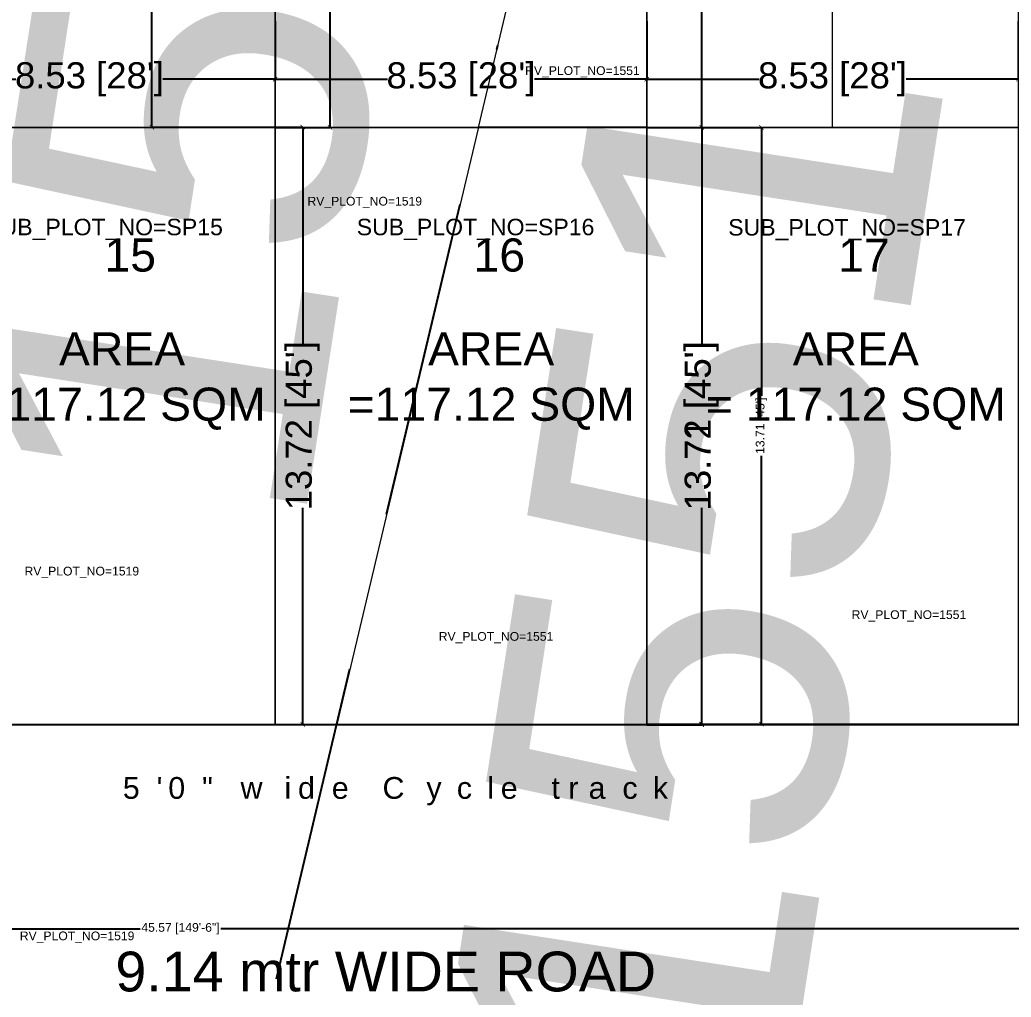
# Model space of a CAD drawing. Header units: metres. Extents: x 205125 to 205418, y -20654 to -20451.
# Drawn here: x 205343.6 to 205366.37, y -20555.09 to -20532.63 of the extents above; entities that cross this region are included whole.
import ezdxf

# ---------------------------------------------------------------- set-up
doc = ezdxf.new("R2010")
doc.units = ezdxf.units.M
doc.header["$MEASUREMENT"] = 0
doc.header["$PDMODE"] = 2
doc.linetypes.add('BORDER2', pattern=[0.875, 0.25, -0.125, 0.25, -0.125, 0, -0.125])
doc.linetypes.add('DASHDOT2', pattern=[0.5, 0.25, -0.125, 0, -0.125])
doc.layers.get('0').update_dxf_attribs({"lineweight": 5})
doc.layers.get('Defpoints').update_dxf_attribs({"lineweight": 5})
for name, color, linetype, lineweight in [('A-0-g', 7, 'Continuous', 5), ('INTERNAL_ROADS_RESIDENTIAL', 7, 'Continuous', 5), ('Layer1', 7, 'Continuous', 5), ('SUB_PLOT_10', 7, 'Continuous', 5), ('SUB_PLOT_10_RV_PLOT_1', 7, 'Continuous', 5), ('SUB_PLOT_10_RV_PLOT_2', 7, 'Continuous', 5), ('SUB_PLOT_11', 7, 'Continuous', 5), ('SUB_PLOT_11_RV_PLOT_1', 7, 'Continuous', 5), ('SUB_PLOT_11_RV_PLOT_2', 7, 'Continuous', 5), ('SUB_PLOT_12', 7, 'Continuous', 5), ('SUB_PLOT_12_RV_PLOT_1', 7, 'Continuous', 5), ('SUB_PLOT_15', 7, 'Continuous', 5), ('SUB_PLOT_15_RV_PLOT_1', 7, 'Continuous', 5), ('SUB_PLOT_16', 7, 'Continuous', 5), ('SUB_PLOT_16_RV_PLOT_1', 7, 'Continuous', 5), ('SUB_PLOT_16_RV_PLOT_2', 7, 'Continuous', 5), ('SUB_PLOT_17', 7, 'Continuous', 5), ('SUB_PLOT_17_RV_PLOT_1', 7, 'Continuous', 5), ('SUB_PLOT_79', 7, 'Continuous', 5), ('SUB_PLOT_79_RV_PLOT_1', 7, 'Continuous', 5)]:
    doc.layers.add(name, color=color, linetype=linetype, lineweight=lineweight)
doc.styles.add('Arial', font='swissl.ttf')
doc.dimstyles.new('meter', dxfattribs={"dimtxt": 0.2, "dimasz": 0.1, "dimexe": 0, "dimexo": 0, "dimgap": 0.09, "dimtad": 0, "dimzin": 0, "dimdsep": 46, "dimtxsty": 'Arial', "dimblk": 'ARCHTICK', "dimcen": 7.09, "dimclrd": 23, "dimclre": 23, "dimclrt": 75, "dimadec": 0, "dimazin": 0, "dimtfac": 1, "dimtofl": 0, "dimtmove": 1, "dimatfit": 3, "dimldrblk": 'OPEN90', "dimfxl": 1, "dimtolj": 1, "dimtzin": 0, "dimarcsym": 0})

# ---------------------------------------------------------------- blocks, each defined once
blk = doc.blocks.new('_ArchTick')
at = {"color": 0, "const_width": 0.15}
blk.add_lwpolyline([(-0.5, -0.5), (0.5, 0.5)], dxfattribs=at)
blk = doc.blocks.new('*D87')
at = {"color": 23, "linetype": 'Continuous', "lineweight": -2, "ltscale": 0.5, "transparency": 16777216}
for p, q in [((205340.928, -20532.657), (205340.928, -20533.994)), ((205349.462, -20532.657), (205349.462, -20533.994)), ((205340.928, -20533.994), (205343.507, -20533.994)), ((205349.462, -20533.994), (205346.884, -20533.994))]:
    blk.add_line(p, q, dxfattribs=at)
at = {"layer": 'Defpoints', "color": 0, "ltscale": 0.5, "transparency": 16777216}
for p in [(205340.928, -20532.657), (205349.462, -20532.657), (205349.462, -20533.994)]:
    blk.add_point(p, dxfattribs=at)
at = {"color": 23, "lineweight": -2, "ltscale": 0.5, "transparency": 16777216, "xscale": 0.1, "yscale": 0.1, "zscale": 0.1, "rotation": 180}
blk.add_blockref('_ArchTick', (205340.928, -20533.994), dxfattribs=at)
at = {"color": 23, "lineweight": -2, "ltscale": 0.5, "transparency": 16777216, "xscale": 0.1, "yscale": 0.1, "zscale": 0.1}
blk.add_blockref('_ArchTick', (205349.462, -20533.994), dxfattribs=at)
at = {"color": 75, "ltscale": 0.5, "transparency": 16777216, "insert": (205345.195, -20533.994), "char_height": 0.6, "attachment_point": 5, "style": 'Arial'}
blk.add_mtext("\\A1;8.53 [28']", dxfattribs=at)
blk = doc.blocks.new('_Open90')
at = {"layer": 'A-0-g', "color": 0, "lineweight": -2}
for p, q in [((0, 0), (-1, 0)), ((-0.5, 0.5), (0, 0)), ((0, 0), (-0.5, -0.5))]:
    blk.add_line(p, q, dxfattribs=at)
blk = doc.blocks.new('*D89')
at = {"color": 23, "linetype": 'Continuous', "lineweight": -2, "ltscale": 0.5, "transparency": 16777216}
for p, q in [((205349.462, -20532.657), (205349.462, -20533.994)), ((205357.996, -20532.657), (205357.996, -20533.994)), ((205349.462, -20533.994), (205352.041, -20533.994)), ((205357.996, -20533.994), (205355.418, -20533.994))]:
    blk.add_line(p, q, dxfattribs=at)
at = {"layer": 'Defpoints', "color": 0, "ltscale": 0.5, "transparency": 16777216}
for p in [(205349.462, -20532.657), (205357.996, -20532.657), (205357.996, -20533.994)]:
    blk.add_point(p, dxfattribs=at)
at = {"color": 23, "lineweight": -2, "ltscale": 0.5, "transparency": 16777216, "xscale": 0.1, "yscale": 0.1, "zscale": 0.1, "rotation": 180}
blk.add_blockref('_ArchTick', (205349.462, -20533.994), dxfattribs=at)
at = {"color": 23, "lineweight": -2, "ltscale": 0.5, "transparency": 16777216, "xscale": 0.1, "yscale": 0.1, "zscale": 0.1}
blk.add_blockref('_ArchTick', (205357.996, -20533.994), dxfattribs=at)
at = {"color": 75, "ltscale": 0.5, "transparency": 16777216, "insert": (205353.729, -20533.994), "char_height": 0.6, "attachment_point": 5, "style": 'Arial'}
blk.add_mtext("\\A1;8.53 [28']", dxfattribs=at)
blk = doc.blocks.new('*D91')
at = {"color": 23, "linetype": 'Continuous', "lineweight": -2, "ltscale": 0.5, "transparency": 16777216}
for p, q in [((205357.996, -20532.657), (205357.996, -20533.994)), ((205366.53, -20532.657), (205366.53, -20533.994)), ((205357.996, -20533.994), (205360.575, -20533.994)), ((205366.53, -20533.994), (205363.952, -20533.994))]:
    blk.add_line(p, q, dxfattribs=at)
at = {"layer": 'Defpoints', "color": 0, "ltscale": 0.5, "transparency": 16777216}
for p in [(205357.996, -20532.657), (205366.53, -20532.657), (205366.53, -20533.994)]:
    blk.add_point(p, dxfattribs=at)
at = {"color": 23, "lineweight": -2, "ltscale": 0.5, "transparency": 16777216, "xscale": 0.1, "yscale": 0.1, "zscale": 0.1, "rotation": 180}
blk.add_blockref('_ArchTick', (205357.996, -20533.994), dxfattribs=at)
at = {"color": 23, "lineweight": -2, "ltscale": 0.5, "transparency": 16777216, "xscale": 0.1, "yscale": 0.1, "zscale": 0.1}
blk.add_blockref('_ArchTick', (205366.53, -20533.994), dxfattribs=at)
at = {"color": 75, "ltscale": 0.5, "transparency": 16777216, "insert": (205362.263, -20533.994), "char_height": 0.6, "attachment_point": 5, "style": 'Arial'}
blk.add_mtext("\\A1;8.53 [28']", dxfattribs=at)
blk = doc.blocks.new('*D92')
at = {"color": 23, "linetype": 'Continuous', "lineweight": -2, "ltscale": 0.5, "transparency": 16777216}
for p, q in [((205357.996, -20535.1), (205359.258, -20535.1)), ((205359.258, -20535.1), (205359.258, -20540.066)), ((205359.258, -20548.81), (205359.258, -20543.843)), ((205357.996, -20548.81), (205359.258, -20548.81))]:
    blk.add_line(p, q, dxfattribs=at)
at = {"layer": 'Defpoints', "color": 0, "ltscale": 0.5, "transparency": 16777216}
for p in [(205357.996, -20535.1), (205357.996, -20548.81), (205359.258, -20548.81)]:
    blk.add_point(p, dxfattribs=at)
at = {"color": 23, "lineweight": -2, "ltscale": 0.5, "transparency": 16777216, "xscale": 0.1, "yscale": 0.1, "zscale": 0.1}
for p, rotation in [((205359.258, -20535.1), 90), ((205359.258, -20548.81), 270)]:
    blk.add_blockref('_ArchTick', p, dxfattribs=dict(at, rotation=rotation))
at = {"color": 75, "ltscale": 0.5, "transparency": 16777216, "insert": (205359.258, -20541.955), "char_height": 0.6, "attachment_point": 5, "rotation": 90, "style": 'Arial'}
blk.add_mtext("\\A1;13.71 [45']", dxfattribs=at)
blk = doc.blocks.new('*D154')
at = {"layer": 'Defpoints', "color": 0, "ltscale": 0.5, "transparency": 16777216}
for p in [(205357.996, -20521.376), (205357.996, -20535.1), (205359.258, -20535.1)]:
    blk.add_point(p, dxfattribs=at)
at = {"layer": 'SUB_PLOT_10', "color": 23, "linetype": 'Continuous', "lineweight": -2, "ltscale": 0.5, "transparency": 16777216}
for p, q in [((205357.996, -20521.376), (205359.258, -20521.376)), ((205359.258, -20521.376), (205359.258, -20526.349)), ((205359.258, -20535.1), (205359.258, -20530.126)), ((205357.996, -20535.1), (205359.258, -20535.1))]:
    blk.add_line(p, q, dxfattribs=at)
at = {"layer": 'SUB_PLOT_10', "color": 23, "lineweight": -2, "ltscale": 0.5, "transparency": 16777216, "xscale": 0.1, "yscale": 0.1, "zscale": 0.1}
for p, rotation in [((205359.258, -20521.376), 90), ((205359.258, -20535.1), 270)]:
    blk.add_blockref('_ArchTick', p, dxfattribs=dict(at, rotation=rotation))
at = {"layer": 'SUB_PLOT_10', "color": 75, "ltscale": 0.5, "transparency": 16777216, "insert": (205359.258, -20528.238), "char_height": 0.6, "attachment_point": 5, "rotation": 90, "style": 'Arial'}
blk.add_mtext("\\A1;13.72 [45']", dxfattribs=at)
blk = doc.blocks.new('*D155')
at = {"layer": 'Defpoints', "color": 0, "ltscale": 0.5, "transparency": 16777216}
for p in [(205349.462, -20521.376), (205349.462, -20535.1), (205350.724, -20535.1)]:
    blk.add_point(p, dxfattribs=at)
at = {"layer": 'SUB_PLOT_11', "color": 23, "linetype": 'Continuous', "lineweight": -2, "ltscale": 0.5, "transparency": 16777216}
for p, q in [((205349.462, -20521.376), (205350.724, -20521.376)), ((205350.724, -20521.376), (205350.724, -20526.349)), ((205350.724, -20535.1), (205350.724, -20530.126)), ((205349.462, -20535.1), (205350.724, -20535.1))]:
    blk.add_line(p, q, dxfattribs=at)
at = {"layer": 'SUB_PLOT_11', "color": 23, "lineweight": -2, "ltscale": 0.5, "transparency": 16777216, "xscale": 0.1, "yscale": 0.1, "zscale": 0.1}
for p, rotation in [((205350.724, -20521.376), 90), ((205350.724, -20535.1), 270)]:
    blk.add_blockref('_ArchTick', p, dxfattribs=dict(at, rotation=rotation))
at = {"layer": 'SUB_PLOT_11', "color": 75, "ltscale": 0.5, "transparency": 16777216, "insert": (205350.724, -20528.238), "char_height": 0.6, "attachment_point": 5, "rotation": 90, "style": 'Arial'}
blk.add_mtext("\\A1;13.72 [45']", dxfattribs=at)
blk = doc.blocks.new('*D259')
at = {"layer": 'Defpoints', "color": 0, "ltscale": 0.5, "transparency": 16777216}
for p in [(205349.462, -20535.093), (205349.462, -20548.817), (205350.093, -20548.817)]:
    blk.add_point(p, dxfattribs=at)
at = {"layer": 'SUB_PLOT_16', "color": 23, "linetype": 'Continuous', "lineweight": -2, "ltscale": 0.5, "transparency": 16777216}
for p, q in [((205349.462, -20535.093), (205350.093, -20535.093)), ((205350.093, -20535.093), (205350.093, -20540.066)), ((205350.093, -20548.817), (205350.093, -20543.843)), ((205349.462, -20548.817), (205350.093, -20548.817))]:
    blk.add_line(p, q, dxfattribs=at)
at = {"layer": 'SUB_PLOT_16', "color": 23, "lineweight": -2, "ltscale": 0.5, "transparency": 16777216, "xscale": 0.1, "yscale": 0.1, "zscale": 0.1}
for p, rotation in [((205350.093, -20535.093), 90), ((205350.093, -20548.817), 270)]:
    blk.add_blockref('_ArchTick', p, dxfattribs=dict(at, rotation=rotation))
at = {"layer": 'SUB_PLOT_16', "color": 75, "ltscale": 0.5, "transparency": 16777216, "insert": (205350.093, -20541.955), "char_height": 0.6, "attachment_point": 5, "rotation": 90, "style": 'Arial'}
blk.add_mtext("\\A1;13.72 [45']", dxfattribs=at)
blk = doc.blocks.new('*D160')
at = {"layer": 'Defpoints', "color": 0, "ltscale": 0.5, "transparency": 16777216}
for p in [(205357.996, -20535.1), (205357.996, -20548.824), (205359.258, -20548.824)]:
    blk.add_point(p, dxfattribs=at)
at = {"layer": 'SUB_PLOT_17', "color": 23, "linetype": 'Continuous', "lineweight": -2, "ltscale": 0.5, "transparency": 16777216}
for p, q in [((205357.996, -20535.1), (205359.258, -20535.1)), ((205359.258, -20535.1), (205359.258, -20540.073)), ((205359.258, -20548.824), (205359.258, -20543.85)), ((205357.996, -20548.824), (205359.258, -20548.824))]:
    blk.add_line(p, q, dxfattribs=at)
at = {"layer": 'SUB_PLOT_17', "color": 23, "lineweight": -2, "ltscale": 0.5, "transparency": 16777216, "xscale": 0.1, "yscale": 0.1, "zscale": 0.1}
for p, rotation in [((205359.258, -20535.1), 90), ((205359.258, -20548.824), 270)]:
    blk.add_blockref('_ArchTick', p, dxfattribs=dict(at, rotation=rotation))
at = {"layer": 'SUB_PLOT_17', "color": 75, "ltscale": 0.5, "transparency": 16777216, "insert": (205359.258, -20541.962), "char_height": 0.6, "attachment_point": 5, "rotation": 90, "style": 'Arial'}
blk.add_mtext("\\A1;13.72 [45']", dxfattribs=at)
blk = doc.blocks.new('sdfd')
at = {"color": 241, "linetype": 'BORDER2', "lineweight": 25, "ltscale": 2}
blk.add_lwpolyline([(205528.3741, -20585.302), (205534.4849, -20585.7907)], dxfattribs=at)
at = {"linetype": 'BORDER2', "lineweight": 25, "ltscale": 500, "char_height": 0.54475, "width": 8.462144, "attachment_point": 2, "style": 'Arial'}
for s, insert in [('1519', (205533.4095, -20584.9712)), ('1551', (205532.5928, -20585.8603))]:
    blk.add_mtext(s, dxfattribs=dict(at, insert=insert))
blk = doc.blocks.new('*D212')
at = {"layer": 'Defpoints', "color": 0, "ltscale": 0.5, "transparency": 16777216}
for p in [(205357.996, -20535.1), (205360.63, -20535.1), (205357.996, -20548.81)]:
    blk.add_point(p, dxfattribs=at)
at = {"layer": 'SUB_PLOT_17_RV_PLOT_1', "color": 23, "lineweight": -2, "ltscale": 0.5, "transparency": 16777216}
for p, q in [((205357.996, -20535.1), (205360.63, -20535.1)), ((205360.63, -20535.1), (205360.63, -20541.265)), ((205360.63, -20548.81), (205360.63, -20542.644)), ((205357.996, -20548.81), (205360.63, -20548.81))]:
    blk.add_line(p, q, dxfattribs=at)
at = {"layer": 'SUB_PLOT_17_RV_PLOT_1', "color": 23, "lineweight": -2, "ltscale": 0.5, "transparency": 16777216, "xscale": 0.1, "yscale": 0.1, "zscale": 0.1}
for p, rotation in [((205360.63, -20535.1), 90), ((205360.63, -20548.81), 270)]:
    blk.add_blockref('_ArchTick', p, dxfattribs=dict(at, rotation=rotation))
at = {"layer": 'SUB_PLOT_17_RV_PLOT_1', "color": 75, "ltscale": 0.5, "transparency": 16777216, "insert": (205360.63, -20541.955), "char_height": 0.2, "attachment_point": 5, "rotation": 90, "style": 'Arial'}
blk.add_mtext("\\A1;13.71 [45']", dxfattribs=at)
blk = doc.blocks.new('*D214')
at = {"layer": 'Defpoints', "color": 0, "ltscale": 0.5, "transparency": 16777216}
for p in [(205349.462, -20521.376), (205346.63, -20535.1), (205349.462, -20535.1)]:
    blk.add_point(p, dxfattribs=at)
at = {"layer": 'SUB_PLOT_12_RV_PLOT_1', "color": 23, "lineweight": -2, "ltscale": 0.5, "transparency": 16777216}
for p, q in [((205349.462, -20521.376), (205346.63, -20521.376)), ((205346.63, -20521.376), (205346.63, -20527.548)), ((205346.63, -20535.1), (205346.63, -20528.927)), ((205349.462, -20535.1), (205346.63, -20535.1))]:
    blk.add_line(p, q, dxfattribs=at)
at = {"layer": 'SUB_PLOT_12_RV_PLOT_1', "color": 23, "lineweight": -2, "ltscale": 0.5, "transparency": 16777216, "xscale": 0.1, "yscale": 0.1, "zscale": 0.1}
for p, rotation in [((205346.63, -20521.376), 90), ((205346.63, -20535.1), 270)]:
    blk.add_blockref('_ArchTick', p, dxfattribs=dict(at, rotation=rotation))
at = {"layer": 'SUB_PLOT_12_RV_PLOT_1', "color": 75, "ltscale": 0.5, "transparency": 16777216, "insert": (205346.63, -20528.238), "char_height": 0.2, "attachment_point": 5, "rotation": 90, "style": 'Arial'}
blk.add_mtext("\\A1;13.72 [45']", dxfattribs=at)
blk = doc.blocks.new('*D236')
at = {"layer": 'Defpoints', "color": 0, "ltscale": 0.5, "transparency": 16777216}
for p in [(205324.502, -20552.503), (205370.07, -20553.115), (205324.502, -20553.512)]:
    blk.add_point(p, dxfattribs=at)
at = {"layer": 'INTERNAL_ROADS_RESIDENTIAL', "color": 23, "lineweight": -2, "ltscale": 0.5, "transparency": 16777216}
for p, q in [((205324.502, -20552.503), (205324.502, -20553.512)), ((205370.07, -20553.115), (205370.07, -20553.512)), ((205324.502, -20553.512), (205346.358, -20553.512)), ((205370.07, -20553.512), (205348.214, -20553.512))]:
    blk.add_line(p, q, dxfattribs=at)
at = {"layer": 'INTERNAL_ROADS_RESIDENTIAL', "color": 23, "lineweight": -2, "ltscale": 0.5, "transparency": 16777216, "xscale": 0.1, "yscale": 0.1, "zscale": 0.1, "rotation": 180}
blk.add_blockref('_ArchTick', (205324.502, -20553.512), dxfattribs=at)
at = {"layer": 'INTERNAL_ROADS_RESIDENTIAL', "color": 23, "lineweight": -2, "ltscale": 0.5, "transparency": 16777216, "xscale": 0.1, "yscale": 0.1, "zscale": 0.1}
blk.add_blockref('_ArchTick', (205370.07, -20553.512), dxfattribs=at)
at = {"layer": 'INTERNAL_ROADS_RESIDENTIAL', "color": 75, "ltscale": 0.5, "transparency": 16777216, "insert": (205347.286, -20553.512), "char_height": 0.2, "attachment_point": 5, "style": 'Arial'}
blk.add_mtext('\\A1;45.57 [149\'-6"]', dxfattribs=at)

msp = doc.modelspace()

# ---------------------------------------------------------------- linework, layer by layer
for p, q in [((205349.462, -20521.376), (205349.462, -20548.81)), ((205357.996, -20521.376), (205357.996, -20548.81)), ((205332.39, -20535.1), (205375.064, -20535.1)), ((205332.39, -20548.81), (205372.499, -20548.81))]:
    msp.add_line(p, q)
at = {"ltscale": 0.5}
msp.add_lwpolyline([(205357.996, -20535.1), (205366.53, -20535.1), (205366.53, -20548.81), (205357.996, -20548.81)], close=True, dxfattribs=at)
at = {"layer": 'SUB_PLOT_10', "color": 6, "ltscale": 0.5}
msp.add_lwpolyline([(205357.996, -20521.376), (205366.53, -20521.376), (205366.53, -20535.1), (205357.996, -20535.1)], close=True, dxfattribs=at)
at = {"layer": 'SUB_PLOT_10_RV_PLOT_1', "color": 1, "ltscale": 0.5}
msp.add_lwpolyline([(205357.996, -20521.376), (205357.996, -20535.1), (205362.263, -20535.1), (205362.263, -20521.376)], close=True, dxfattribs=at)
at = {"layer": 'SUB_PLOT_10_RV_PLOT_2', "color": 1, "ltscale": 0.5}
msp.add_lwpolyline([(205362.263, -20521.376), (205366.53, -20521.376), (205366.53, -20535.1), (205362.263, -20535.1)], close=True, dxfattribs=at)
at = {"layer": 'SUB_PLOT_11', "color": 6, "ltscale": 0.5}
msp.add_lwpolyline([(205349.462, -20521.376), (205357.996, -20521.376), (205357.996, -20535.1), (205349.462, -20535.1)], close=True, dxfattribs=at)
at = {"layer": 'SUB_PLOT_11_RV_PLOT_1', "color": 1, "ltscale": 0.5}
msp.add_lwpolyline([(205354.132, -20535.1), (205357.388, -20521.376), (205357.996, -20521.376), (205357.996, -20535.1)], close=True, dxfattribs=at)
at = {"layer": 'SUB_PLOT_11_RV_PLOT_2', "color": 1, "ltscale": 0.5}
msp.add_lwpolyline([(205357.388, -20521.376), (205349.462, -20521.376), (205349.462, -20535.1), (205354.132, -20535.1)], close=True, dxfattribs=at)
at = {"layer": 'SUB_PLOT_12', "color": 6, "ltscale": 0.5}
msp.add_lwpolyline([(205340.928, -20521.376), (205349.462, -20521.376), (205349.462, -20535.1), (205340.928, -20535.1)], close=True, dxfattribs=at)
at = {"layer": 'SUB_PLOT_12_RV_PLOT_1', "color": 1, "ltscale": 0.5}
msp.add_lwpolyline([(205340.928, -20521.376), (205349.462, -20521.376), (205349.462, -20535.1), (205340.928, -20535.1)], close=True, dxfattribs=at)
at = {"layer": 'SUB_PLOT_15', "color": 6, "ltscale": 0.5}
msp.add_lwpolyline([(205340.928, -20535.093), (205349.462, -20535.093), (205349.462, -20548.817), (205340.928, -20548.817)], close=True, dxfattribs=at)
at = {"layer": 'SUB_PLOT_15_RV_PLOT_1', "color": 1, "ltscale": 0.5}
msp.add_lwpolyline([(205340.928, -20535.093), (205349.462, -20535.093), (205349.462, -20548.817), (205340.928, -20548.817)], close=True, dxfattribs=at)
at = {"layer": 'SUB_PLOT_16', "color": 6, "ltscale": 0.5}
msp.add_lwpolyline([(205349.462, -20535.093), (205357.996, -20535.093), (205357.996, -20548.817), (205349.462, -20548.817)], close=True, dxfattribs=at)
at = {"layer": 'SUB_PLOT_16_RV_PLOT_1', "color": 1, "ltscale": 0.5}
msp.add_lwpolyline([(205349.462, -20548.817), (205349.462, -20535.093), (205354.134, -20535.093), (205350.875, -20548.817)], close=True, dxfattribs=at)
at = {"layer": 'SUB_PLOT_16_RV_PLOT_2', "color": 1, "ltscale": 0.5}
msp.add_lwpolyline([(205350.875, -20548.817), (205357.996, -20548.817), (205357.996, -20535.093), (205354.134, -20535.093)], close=True, dxfattribs=at)
at = {"layer": 'SUB_PLOT_17', "color": 6, "ltscale": 0.5}
msp.add_lwpolyline([(205357.996, -20535.1), (205366.53, -20535.1), (205366.53, -20548.824), (205357.996, -20548.824)], close=True, dxfattribs=at)
at = {"layer": 'SUB_PLOT_17_RV_PLOT_1', "color": 1, "ltscale": 0.5}
msp.add_lwpolyline([(205357.996, -20535.1), (205366.53, -20535.1), (205366.53, -20548.824), (205357.996, -20548.824)], close=True, dxfattribs=at)
at = {"layer": 'SUB_PLOT_79', "color": 1, "ltscale": 0.5}
msp.add_lwpolyline([(205372.499, -20548.81), (205371.09, -20551.291), (205369.473, -20554.195), (205368.441, -20556.104), (205367.44, -20557.954), (205332.39, -20557.954), (205332.39, -20548.81)], close=True, dxfattribs=at)
at = {"layer": 'SUB_PLOT_79_RV_PLOT_1', "color": 1, "ltscale": 0.5}
msp.add_lwpolyline([(205372.499, -20548.824), (205371.09, -20551.305), (205369.473, -20554.209), (205368.441, -20556.118), (205367.44, -20557.968), (205332.39, -20557.968), (205332.39, -20548.824)], close=True, dxfattribs=at)

# ---------------------------------------------------------------- block references
at = {"layer": 'Layer1', "color": 3, "xscale": 14.63079577654657, "yscale": 14.63079577654657, "zscale": 14.63079577654657, "rotation": 81.22160212606701}
msp.add_blockref('sdfd', (-551228.378, -2946459.856), dxfattribs=at)

# ---------------------------------------------------------------- texts
at = {"linetype": 'ByBlock', "attachment_point": 5, "style": 'Arial'}
for s, insert, char_height, width in [('15', (205346.132, -20538.038), 0.762, 2.07962), ('16', (205354.611, -20538.038), 0.762, 2.07962), ('17', (205362.987, -20538.038), 0.762, 2.07962), ('AREA \\P=117.12 SQM ', (205345.944, -20540.93), 0.762, 8.97258), ('AREA \\P=117.12 SQM ', (205354.423, -20540.93), 0.762, 8.97258), ('AREA \\P= 117.12 SQM ', (205362.799, -20540.93), 0.762, 8.97258), ('9.14 mtr WIDE ROAD', (205352, -20554.502), 0.9144, 23.28997)]:
    msp.add_mtext(s, dxfattribs=dict(at, insert=insert, char_height=char_height, width=width))
at = {"linetype": 'DASHDOT2', "insert": (205344.039, -20550.027), "char_height": 0.5, "width": 16.71747, "attachment_point": 1, "style": 'Arial'}
msp.add_mtext('\\pxqc;{\\T2;5\'0" wide Cycle track}', dxfattribs=at)
at = {"layer": 'SUB_PLOT_11_RV_PLOT_1', "color": 1, "ltscale": 0.5, "insert": (205355.203, -20533.696), "char_height": 0.2, "attachment_point": 1, "style": 'Arial'}
msp.add_mtext_dynamic_manual_height_columns('RV_PLOT_NO=1551', width=5.65873, gutter_width=1, heights=[0], dxfattribs=at)
at = {"layer": 'SUB_PLOT_15', "color": 6, "ltscale": 0.5, "insert": (205342.8, -20537.2), "char_height": 0.3791, "attachment_point": 1, "style": 'Arial'}
msp.add_mtext_dynamic_manual_height_columns('SUB_PLOT_NO=SP15', width=5.65873, gutter_width=1, heights=[0], dxfattribs=at)
at = {"layer": 'SUB_PLOT_15_RV_PLOT_1', "color": 1, "ltscale": 0.5, "insert": (205343.703, -20545.196), "char_height": 0.2, "attachment_point": 1, "style": 'Arial'}
msp.add_mtext_dynamic_manual_height_columns('RV_PLOT_NO=1519', width=5.65873, gutter_width=1, heights=[0], dxfattribs=at)
at = {"layer": 'SUB_PLOT_16', "color": 6, "ltscale": 0.5, "insert": (205351.334, -20537.2), "char_height": 0.3791, "attachment_point": 1, "style": 'Arial'}
msp.add_mtext_dynamic_manual_height_columns('SUB_PLOT_NO=SP16', width=5.65873, gutter_width=1, heights=[0], dxfattribs=at)
at = {"layer": 'SUB_PLOT_16_RV_PLOT_1', "color": 1, "ltscale": 0.5, "insert": (205350.203, -20536.696), "char_height": 0.2, "attachment_point": 1, "style": 'Arial'}
msp.add_mtext_dynamic_manual_height_columns('RV_PLOT_NO=1519', width=5.65873, gutter_width=1, heights=[0], dxfattribs=at)
at = {"layer": 'SUB_PLOT_16_RV_PLOT_2', "color": 1, "ltscale": 0.5, "insert": (205353.218, -20546.696), "char_height": 0.2, "attachment_point": 1, "style": 'Arial'}
msp.add_mtext_dynamic_manual_height_columns('RV_PLOT_NO=1551', width=5.65873, gutter_width=1, heights=[0], dxfattribs=at)
at = {"layer": 'SUB_PLOT_17', "color": 6, "ltscale": 0.5, "insert": (205359.868, -20537.207), "char_height": 0.3791, "attachment_point": 1, "style": 'Arial'}
msp.add_mtext_dynamic_manual_height_columns('SUB_PLOT_NO=SP17', width=5.65873, gutter_width=1, heights=[0], dxfattribs=at)
at = {"layer": 'SUB_PLOT_17_RV_PLOT_1', "color": 1, "ltscale": 0.5, "insert": (205362.703, -20546.196), "char_height": 0.2, "attachment_point": 1, "style": 'Arial'}
msp.add_mtext_dynamic_manual_height_columns('RV_PLOT_NO=1551', width=5.65873, gutter_width=1, heights=[0], dxfattribs=at)
at = {"layer": 'SUB_PLOT_79_RV_PLOT_1', "color": 1, "ltscale": 0.5, "insert": (205346.227, -20553.577), "char_height": 0.2, "attachment_point": 3, "style": 'Arial'}
msp.add_mtext_dynamic_manual_height_columns('RV_PLOT_NO=1519', width=5.65873, gutter_width=1, heights=[0], dxfattribs=at)

# ---------------------------------------------------------------- dimensions: what is measured, and where the dimension line sits
at = {"ltscale": 0.5}
for base, p1, p2, picture, middle in [((205349.462, -20533.994), (205340.928, -20532.657), (205349.462, -20532.657), '*D87', (205345.195, -20533.994)), ((205357.996, -20533.994), (205349.462, -20532.657), (205357.996, -20532.657), '*D89', (205353.729, -20533.994)), ((205366.53, -20533.994), (205357.996, -20532.657), (205366.53, -20532.657), '*D91', (205362.263, -20533.994))]:
    dim = msp.add_linear_dim(base=base, p1=p1, p2=p2, dimstyle='meter', override={"dimtxt": 0.6, "dimtxsty": 'Arial', "dimldrblk": 'Open90', "dimarcsym": 1}, dxfattribs=at)
    dim.commit()
    dim.dimension.update_dxf_attribs({"geometry": picture, "text_midpoint": middle})
dim = msp.add_linear_dim(base=(205359.258, -20548.81), p1=(205357.996, -20535.1), p2=(205357.996, -20548.81), angle=90, dimstyle='meter', override={"dimtxt": 0.6, "dimtxsty": 'Arial', "dimldrblk": 'Open90', "dimarcsym": 1}, dxfattribs=at)
dim.commit()
dim.dimension.update_dxf_attribs({"geometry": '*D92', "text_midpoint": (205359.258, -20541.955)})
at = {"layer": 'INTERNAL_ROADS_RESIDENTIAL', "color": 1, "ltscale": 0.5}
dim = msp.add_linear_dim(base=(205324.502, -20553.512), p1=(205370.07, -20553.115), p2=(205324.502, -20552.503), dimstyle='meter', override={"dimfxl": 2}, dxfattribs=at)
dim.commit()
dim.dimension.update_dxf_attribs({"geometry": '*D236', "text_midpoint": (205347.286, -20553.512)})
at = {"layer": 'SUB_PLOT_10', "color": 6, "ltscale": 0.5}
dim = msp.add_linear_dim(base=(205359.258, -20535.1), p1=(205357.996, -20521.376), p2=(205357.996, -20535.1), angle=90, dimstyle='meter', override={"dimtxt": 0.6, "dimtxsty": 'Arial', "dimldrblk": 'Open90', "dimarcsym": 1}, dxfattribs=at)
dim.commit()
dim.dimension.update_dxf_attribs({"geometry": '*D154', "text_midpoint": (205359.258, -20528.238)})
at = {"layer": 'SUB_PLOT_11', "color": 6, "ltscale": 0.5}
dim = msp.add_linear_dim(base=(205350.724, -20535.1), p1=(205349.462, -20521.376), p2=(205349.462, -20535.1), angle=90, dimstyle='meter', override={"dimtxt": 0.6, "dimtxsty": 'Arial', "dimldrblk": 'Open90', "dimarcsym": 1}, dxfattribs=at)
dim.commit()
dim.dimension.update_dxf_attribs({"geometry": '*D155', "text_midpoint": (205350.724, -20528.238)})
at = {"layer": 'SUB_PLOT_12_RV_PLOT_1', "color": 1, "ltscale": 0.5}
dim = msp.add_aligned_dim(p1=(205349.462, -20521.376), p2=(205349.462, -20535.1), distance=-2.832, dimstyle='meter', override={"dimfxl": 2}, dxfattribs=at)
dim.commit()
dim.dimension.update_dxf_attribs({"geometry": '*D214', "text_midpoint": (205346.63, -20528.238)})
at = {"layer": 'SUB_PLOT_16', "color": 6, "ltscale": 0.5}
dim = msp.add_linear_dim(base=(205350.093, -20548.817), p1=(205349.462, -20535.093), p2=(205349.462, -20548.817), angle=90, dimstyle='meter', override={"dimtxt": 0.6, "dimarcsym": 1}, dxfattribs=at)
dim.commit()
dim.dimension.update_dxf_attribs({"geometry": '*D259', "text_midpoint": (205350.093, -20541.955)})
at = {"layer": 'SUB_PLOT_17', "color": 6, "ltscale": 0.5}
dim = msp.add_linear_dim(base=(205359.258, -20548.824), p1=(205357.996, -20535.1), p2=(205357.996, -20548.824), angle=90, dimstyle='meter', override={"dimtxt": 0.6, "dimtxsty": 'Arial', "dimldrblk": 'Open90', "dimarcsym": 1}, dxfattribs=at)
dim.commit()
dim.dimension.update_dxf_attribs({"geometry": '*D160', "text_midpoint": (205359.258, -20541.962)})
at = {"layer": 'SUB_PLOT_17_RV_PLOT_1', "color": 1, "ltscale": 0.5}
dim = msp.add_aligned_dim(p1=(205357.996, -20548.81), p2=(205357.996, -20535.1), distance=-2.634, dimstyle='meter', override={"dimfxl": 2}, dxfattribs=at)
dim.commit()
dim.dimension.update_dxf_attribs({"geometry": '*D212', "text_midpoint": (205360.63, -20541.955)})

doc.saveas('drawing.dxf')
